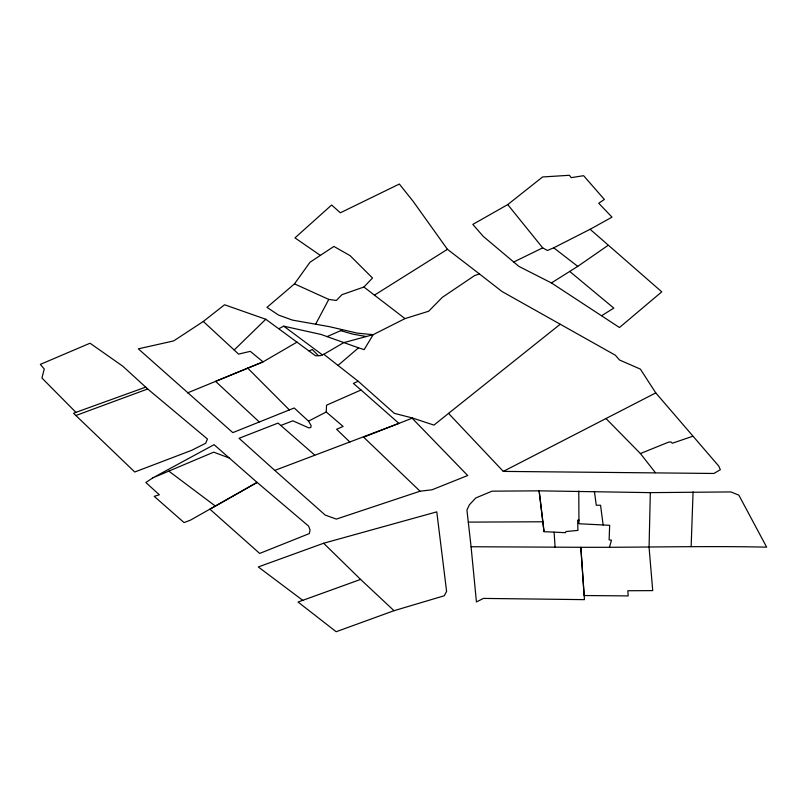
<?xml version="1.0" encoding="UTF-8"?>
<svg xmlns="http://www.w3.org/2000/svg" width="807" height="807" viewBox="0 0 807 807"><rect width="100%" height="100%" fill="white"/><g stroke="black" fill="none" stroke-linecap="round" stroke-linejoin="round"><path stroke-width="1.21" d="M650.321 492.633L649.07 547.368L652.722 590.613L627.836 590.744L628.189 595.909L584.127 595.526L580.848 547.297L471.076 546.743L466.93 510.034L469.392 504.829L475.716 498L492.008 491.17L539.137 490.838L650.321 492.633L730.93 491.927L738.859 495.165L766.65 547.156C704.693 545.774 642.796 547.519 580.848 547.297L584.439 599.641L483.443 598.411L476.433 601.941L471.076 546.743M691.145 546.611L693.072 491.836M349.885 442.065L336.61 429.274L343.106 426.439L326.24 411.994L326.542 405.195L361.032 389.993L398.91 423.372L274.784 470.41L239.064 438.292L278.072 423.08L314.7 455.037M578.78 491.039L578.952 523.753L609.658 525.296L609.124 539.843L611.484 540.186L609.467 547.217M315.456 324.545L328.782 299.417L336.398 300.456L341.896 294.706L363.917 287.02L372.511 278.001L350.107 255.658L333.886 246.438L309.989 262.265L294.484 283.872L266.986 307.366L278.546 315.063L292.376 320.086L329.357 326.653L357.269 333.13L373.167 334.673L405.003 318.604L428.688 311.23L442.327 297.349L474.506 275.641L479.408 273.906L502.055 291.539L615.327 355.201L619.534 360.003L640.365 369.112L655.768 392.898L718.775 466.113L720.338 469.694L713.923 473.467L503.296 471.399L448.531 413.396L433.964 425.107L412.589 418.046L394.32 413.335L358.207 381.257L323.819 354.283L320.51 355.594L315.577 355.806L265.765 319.259L224.548 304.764L203.314 321.458L173.666 340.917L138.32 348.836L232.809 432.623L294.202 407.979L308.506 421.143L311.119 425.602L310.856 427.478L308.899 427.912L292.85 420.81L280.977 425.4M203.314 321.458L234.181 350.006L265.765 319.259M337.931 365.49L358.53 347.827L364.149 349.633L373.167 334.673L343.701 342.662L323.819 354.283M507.734 204.595L542.576 176.965L569.439 175.28L571.185 177.661L583.612 175.684L604.362 199.46L598.744 203.253L612.009 217.154L590.119 229.279L553.723 247.81L547.439 250.483L542.687 247.87L507.734 204.595L472.811 224.396L483.181 236.31L518.891 266.391L551.433 282.944L619.473 327.521L661.76 291.831L590.119 229.279M448.531 413.396L560.189 324.263M551.433 282.944L577.762 266.371L608.054 245.368M152.765 477.895L145.845 482.515L159.352 494.792L154.198 496.335L184.067 522.583L190.311 520.233L257.12 482.415L308.607 526.124L310.09 530.017L309.263 533.609L259.672 553.431L209.911 509.197L257.12 482.415L214.077 444.677L152.765 477.895L213.684 452.162L229.541 458.094M363.917 287.02L374.438 295.14L447.431 249.313L479.408 273.906M601.78 315.608L613.804 308.103L569.681 271.414M297.057 342.077L263.062 361.869L187.537 392.888M279.161 328.56L283.731 326.169L321.065 334.461L358.53 347.827M503.296 471.399L655.768 392.898M308.506 421.143L326.24 411.994M309.131 351.035L312.248 349.512L318.442 355.685M513.545 262.093L542.687 247.87M358.207 381.257L353.355 383.396L361.032 389.993M327.006 336.63L342.239 329.982M234.181 350.006L238.549 354.102L250.311 351.358L263.062 361.869L215.58 381.378L259.259 421.94M606.168 418.712L640.405 453.554L668.781 442.065L671.031 441.994L672.352 443.245L692.83 436.234M75.919 412.347L73.548 413.285L134.759 472.004L191.683 450.326L205.694 443.245L207.439 438.998L147.691 388.974L122.815 366.227L90.041 343.217L40.35 364.381L44.244 368.991L41.944 378.029L75.919 412.347L145.714 387.138M412.589 418.046L363.634 437.182L420.074 491.211L432.027 489.778L467.687 475.525L412.145 418.218M75.808 415.524L147.691 388.974M394.008 610.697L336.166 631.72L298.045 602.042L360.598 579.416L394.008 610.697L444.243 595.768L446.594 591.4L436.779 511.86L323.637 543.242L258.29 566.948L302.837 600.398M420.074 491.211L336.358 519.093L325.251 515.098L274.784 470.41M579.133 520.091L577.671 520.182L577.923 530.401L565.949 531.551L565.475 532.681L544.019 531.672L539.137 490.838L544.019 531.672M468.292 522.119L542.808 521.776M366.328 336.529L352.649 334.098L340.705 330.648M294.484 283.872L328.782 299.417M320.238 255.305L294.969 237.883L331.627 205.018L340.362 212.796L399.334 184.036L413.123 201.316L447.431 249.313M283.731 326.169L322.457 354.898M168.845 471.147L215.368 506.08M374.438 295.14L405.003 318.604M553.723 247.81L577.762 266.371M323.637 543.242L360.598 579.416M247.739 368.153L289.38 409.946M640.405 453.554L655.405 472.69M594.386 491.352L596.292 505.222L600.559 505.283L603.132 524.964M554.116 532.116L555.095 547.156"/></g></svg>
